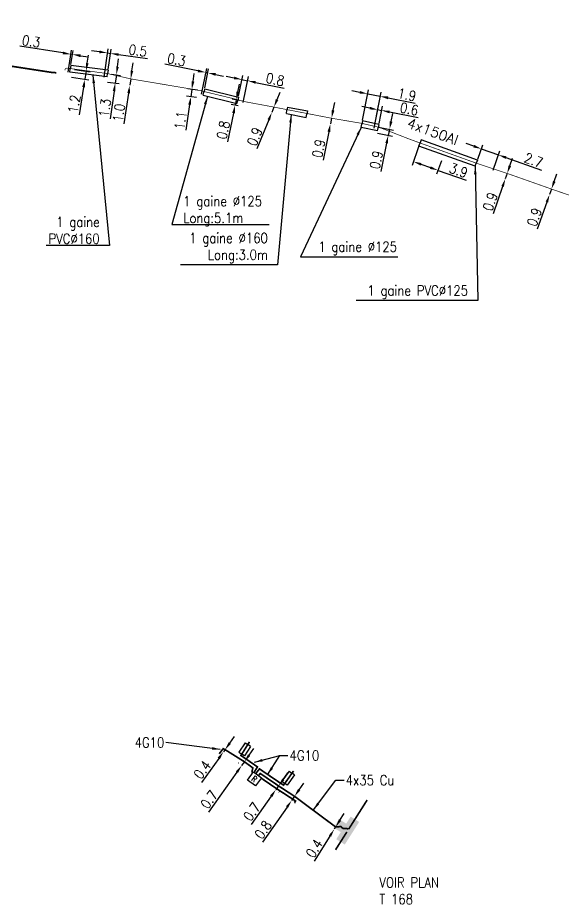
# Model space of a CAD drawing. Header units: millimetres. Extents: x 80993 to 81985, y 144000 to 145002.
# Drawn here: x 81132.6 to 81214.1, y 144440 to 144572.2 of the extents above; entities that cross this region are included whole.
import ezdxf
from ezdxf.enums import TextEntityAlignment as Align

# ---------------------------------------------------------------- set-up
doc = ezdxf.new("R2010")
doc.units = ezdxf.units.MM
doc.header["$PDMODE"] = 34
doc.linetypes.add('B_ST_AL', pattern=[2000, 1000, 1000])
doc.linetypes.add('B_ST_CU', pattern=[2000, 1000, 1000])
doc.layers.get('0').update_dxf_attribs({"linetype": 'CONTINUOUS'})
doc.layers.get('Defpoints').update_dxf_attribs({"linetype": 'CONTINUOUS'})
for name, color, linetype in [('B_100', 3, 'CONTINUOUS'), ('B_200', 7, 'CONTINUOUS'), ('B_300', 7, 'CONTINUOUS'), ('B_400', 7, 'CONTINUOUS')]:
    doc.layers.add(name, color=color, linetype=linetype)
doc.styles.add('M_ROMANS', font='ROMANS.shx', dxfattribs={"width": 0.75})
doc.styles.get("Standard").update_dxf_attribs({"font": 'romans.shx', "width": 0.85})
doc.dimstyles.get("Standard").update_dxf_attribs({"dimtxt": 1.5, "dimasz": 1.2, "dimexe": 0.625, "dimexo": 0.625, "dimgap": 0.25, "dimtad": 1, "dimdec": 1, "dimzin": 0, "dimdsep": 46, "dimtxsty": 'Standard', "dimcen": -0.5, "dimadec": 0, "dimazin": 0, "dimtfac": 1, "dimtdec": 1, "dimtmove": 0, "dimatfit": 3, "dimfxl": 0, "dimtolj": 1, "dimtzin": 0, "dimarcsym": 0})

# ---------------------------------------------------------------- blocks, each defined once
blk = doc.blocks.new('*D208')
at = {"layer": 'B_100', "color": 0, "linetype": 'Continuous', "lineweight": -2, "transparency": 16777216}
for p, q in [((81149.69, 144564.28), (81149.87, 144565.47)), ((81149.51, 144563.09), (81149.36, 144562.16)), ((81150.12, 144563), (81150.12, 144563)), ((81149.98, 144562.06), (81149.98, 144562.06)), ((81149.18, 144560.97), (81148.49, 144556.4))]:
    blk.add_line(p, q, dxfattribs=at)
at = {"layer": 'B_100', "color": 0, "linetype": 'Continuous', "transparency": 16777216}
for points in [[(81149.49, 144564.31), (81149.88, 144564.25), (81149.51, 144563.09)], [(81148.99, 144561), (81149.38, 144560.94), (81149.36, 144562.16)]]:
    blk.add_solid(points, dxfattribs=at)
at = {"layer": 'Defpoints', "color": 0, "linetype": 'Continuous', "transparency": 16777216}
for p in [(81149.5, 144563.1), (81149.36, 144562.16), (81149.36, 144562.16)]:
    blk.add_point(p, dxfattribs=at)
at = {"layer": 'B_100', "color": 0, "linetype": 'Continuous', "transparency": 16777216, "insert": (81147.73, 144558.03), "char_height": 1.5, "attachment_point": 5, "rotation": 81.3523}
blk.add_mtext('\\A1;1.0', dxfattribs=at)
blk = doc.blocks.new('*D209')
at = {"layer": 'B_100', "color": 0, "linetype": 'Continuous', "lineweight": -2, "transparency": 16777216}
for p, q in [((81158.8, 144562.71), (81158.97, 144563.9)), ((81159.47, 144561.4), (81158.01, 144561.61)), ((81158.63, 144561.52), (81158.47, 144560.43)), ((81159.31, 144560.31), (81157.85, 144560.52)), ((81158.29, 144559.25), (81157.74, 144555.46))]:
    blk.add_line(p, q, dxfattribs=at)
at = {"layer": 'B_100', "color": 0, "linetype": 'Continuous', "transparency": 16777216}
for points in [[(81158.6, 144562.74), (81159, 144562.68), (81158.63, 144561.52)], [(81158.09, 144559.27), (81158.49, 144559.22), (81158.47, 144560.43)]]:
    blk.add_solid(points, dxfattribs=at)
at = {"layer": 'Defpoints', "color": 0, "linetype": 'Continuous', "transparency": 16777216}
for p in [(81160.09, 144561.31), (81158.47, 144560.43), (81159.93, 144560.22)]:
    blk.add_point(p, dxfattribs=at)
at = {"layer": 'B_100', "color": 0, "linetype": 'Continuous', "transparency": 16777216, "insert": (81156.94, 144556.9), "char_height": 1.5, "attachment_point": 5, "rotation": 81.6721}
blk.add_mtext('\\A1;1.1', dxfattribs=at)
blk = doc.blocks.new('*D210')
at = {"layer": 'B_100', "color": 0, "linetype": 'Continuous', "lineweight": -2, "transparency": 16777216}
for p, q in [((81165.48, 144561.13), (81165.72, 144562.3)), ((81165.7, 144559.86), (81164.63, 144560.08)), ((81165.24, 144559.95), (81165.08, 144559.17)), ((81165.54, 144559.07), (81164.47, 144559.29)), ((81164.84, 144557.99), (81163.97, 144553.71))]:
    blk.add_line(p, q, dxfattribs=at)
at = {"layer": 'B_100', "color": 0, "linetype": 'Continuous', "transparency": 16777216}
for points in [[(81165.29, 144561.17), (81165.68, 144561.09), (81165.24, 144559.95)], [(81164.65, 144558.03), (81165.04, 144557.95), (81165.08, 144559.17)]]:
    blk.add_solid(points, dxfattribs=at)
at = {"layer": 'Defpoints', "color": 0, "linetype": 'Continuous', "transparency": 16777216}
for p in [(81166.32, 144559.73), (81165.08, 144559.17), (81166.16, 144558.95)]:
    blk.add_point(p, dxfattribs=at)
at = {"layer": 'B_100', "color": 0, "linetype": 'Continuous', "transparency": 16777216, "insert": (81163.31, 144555.46), "char_height": 1.5, "attachment_point": 5, "rotation": 78.4486}
blk.add_mtext('\\A1;0.8', dxfattribs=at)
blk = doc.blocks.new('*D211')
at = {"layer": 'B_100', "color": 0, "linetype": 'Continuous', "lineweight": -2, "transparency": 16777216}
for p, q in [((81171.34, 144559.99), (81171.79, 144561.1)), ((81170.88, 144558.88), (81170.56, 144558.09)), ((81170.11, 144556.98), (81168.33, 144552.65))]:
    blk.add_line(p, q, dxfattribs=at)
at = {"layer": 'B_100', "color": 0, "linetype": 'Continuous', "transparency": 16777216}
for points in [[(81171.15, 144560.07), (81171.52, 144559.92), (81170.88, 144558.88)], [(81169.92, 144557.06), (81170.29, 144556.9), (81170.56, 144558.09)]]:
    blk.add_solid(points, dxfattribs=at)
at = {"layer": 'Defpoints', "color": 0, "linetype": 'Continuous', "transparency": 16777216}
for p in [(81170.88, 144558.88), (81170.56, 144558.09), (81170.56, 144558.09)]:
    blk.add_point(p, dxfattribs=at)
at = {"layer": 'B_100', "color": 0, "linetype": 'Continuous', "transparency": 16777216, "insert": (81168, 144554.47), "char_height": 1.5, "attachment_point": 5, "rotation": 67.7409}
blk.add_mtext('\\A1;0.9', dxfattribs=at)
blk = doc.blocks.new('*D212')
at = {"layer": 'B_100', "color": 0, "linetype": 'Continuous', "lineweight": -2, "transparency": 16777216}
for p, q in [((81179.71, 144558.4), (81179.95, 144559.57)), ((81179.48, 144557.22), (81179.31, 144556.39)), ((81180.09, 144557.1), (81180.09, 144557.1)), ((81179.92, 144556.26), (81179.93, 144556.26)), ((81179.08, 144555.21), (81178.24, 144550.98))]:
    blk.add_line(p, q, dxfattribs=at)
at = {"layer": 'B_100', "color": 0, "linetype": 'Continuous', "transparency": 16777216}
for points in [[(81179.52, 144558.44), (81179.91, 144558.36), (81179.48, 144557.22)], [(81178.88, 144555.25), (81179.28, 144555.17), (81179.31, 144556.39)]]:
    blk.add_solid(points, dxfattribs=at)
at = {"layer": 'Defpoints', "color": 0, "linetype": 'Continuous', "transparency": 16777216}
for p in [(81179.48, 144557.22), (81179.31, 144556.39), (81179.31, 144556.39)]:
    blk.add_point(p, dxfattribs=at)
at = {"layer": 'B_100', "color": 0, "linetype": 'Continuous', "transparency": 16777216, "insert": (81177.56, 144552.7), "char_height": 1.5, "attachment_point": 5, "rotation": 78.7708}
blk.add_mtext('\\A1;0.9', dxfattribs=at)
blk = doc.blocks.new('*D213')
at = {"layer": 'B_100', "color": 0, "linetype": 'Continuous', "lineweight": -2, "transparency": 16777216}
for p, q in [((81188.37, 144556.73), (81188.61, 144557.91)), ((81186.49, 144555.9), (81188.74, 144555.43)), ((81186.31, 144555.01), (81188.55, 144554.55)), ((81188.12, 144555.56), (81187.94, 144554.67)), ((81187.7, 144553.5), (81186.82, 144549.28))]:
    blk.add_line(p, q, dxfattribs=at)
at = {"layer": 'B_100', "color": 0, "linetype": 'Continuous', "transparency": 16777216}
for points in [[(81188.17, 144556.77), (81188.57, 144556.69), (81188.12, 144555.56)], [(81187.5, 144553.54), (81187.89, 144553.46), (81187.94, 144554.67)]]:
    blk.add_solid(points, dxfattribs=at)
at = {"layer": 'Defpoints', "color": 0, "linetype": 'Continuous', "transparency": 16777216}
for p in [(81185.88, 144556.02), (81185.7, 144555.14), (81187.94, 144554.67)]:
    blk.add_point(p, dxfattribs=at)
at = {"layer": 'B_100', "color": 0, "linetype": 'Continuous', "transparency": 16777216, "insert": (81186.16, 144551.01), "char_height": 1.5, "attachment_point": 5, "rotation": 78.2331}
blk.add_mtext('\\A1;0.9', dxfattribs=at)
blk = doc.blocks.new('*D214')
at = {"layer": 'B_100', "color": 0, "linetype": 'Continuous', "lineweight": -2, "transparency": 16777216}
for p, q in [((81206.09, 144550.12), (81206.48, 144551.25)), ((81205.69, 144548.99), (81205.41, 144548.19)), ((81205.01, 144547.05), (81203.59, 144542.98))]:
    blk.add_line(p, q, dxfattribs=at)
at = {"layer": 'B_100', "color": 0, "linetype": 'Continuous', "transparency": 16777216}
for points in [[(81205.9, 144550.19), (81206.28, 144550.06), (81205.69, 144548.99)], [(81204.83, 144547.12), (81205.2, 144546.99), (81205.41, 144548.19)]]:
    blk.add_solid(points, dxfattribs=at)
at = {"layer": 'Defpoints', "color": 0, "linetype": 'Continuous', "transparency": 16777216}
for p in [(81205.41, 144548.19), (81205.41, 144548.19), (81205.69, 144548.99)]:
    blk.add_point(p, dxfattribs=at)
at = {"layer": 'B_100', "color": 0, "linetype": 'Continuous', "transparency": 16777216, "insert": (81203.16, 144544.78), "char_height": 1.5, "attachment_point": 5, "rotation": 70.7428}
blk.add_mtext('\\A1;0.9', dxfattribs=at)
blk = doc.blocks.new('*D215')
at = {"layer": 'B_100', "color": 0, "linetype": 'Continuous', "lineweight": -2, "transparency": 16777216}
for p, q in [((81212.71, 144547.79), (81213.11, 144548.92)), ((81212.3, 144546.66), (81212.02, 144545.85)), ((81211.61, 144544.72), (81210.16, 144540.66))]:
    blk.add_line(p, q, dxfattribs=at)
at = {"layer": 'B_100', "color": 0, "linetype": 'Continuous', "transparency": 16777216}
for points in [[(81212.52, 144547.85), (81212.9, 144547.72), (81212.3, 144546.66)], [(81211.43, 144544.79), (81211.8, 144544.66), (81212.02, 144545.85)]]:
    blk.add_solid(points, dxfattribs=at)
at = {"layer": 'Defpoints', "color": 0, "linetype": 'Continuous', "transparency": 16777216}
for p in [(81212.3, 144546.66), (81212.02, 144545.85), (81212.02, 144545.85)]:
    blk.add_point(p, dxfattribs=at)
at = {"layer": 'B_100', "color": 0, "linetype": 'Continuous', "transparency": 16777216, "insert": (81209.75, 144542.47), "char_height": 1.5, "attachment_point": 5, "rotation": 70.3516}
blk.add_mtext('\\A1;0.9', dxfattribs=at)
blk = doc.blocks.new('*D444')
at = {"layer": 'B_100', "color": 0, "linetype": 'Continuous', "lineweight": -2, "transparency": 16777216}
for p, q in [((81180.73, 144452.54), (81181.36, 144453.55)), ((81180.09, 144451.52), (81179.88, 144451.18)), ((81179.24, 144450.16), (81176.88, 144446.41))]:
    blk.add_line(p, q, dxfattribs=at)
at = {"layer": 'B_100', "color": 0, "linetype": 'Continuous', "transparency": 16777216}
for points in [[(81180.56, 144452.64), (81180.9, 144452.43), (81180.09, 144451.52)], [(81179.07, 144450.27), (81179.41, 144450.06), (81179.88, 144451.18)]]:
    blk.add_solid(points, dxfattribs=at)
at = {"layer": 'Defpoints', "color": 0, "linetype": 'Continuous', "transparency": 16777216}
for p in [(81180.09, 144451.52), (81179.88, 144451.18), (81179.88, 144451.18)]:
    blk.add_point(p, dxfattribs=at)
at = {"layer": 'B_100', "color": 0, "linetype": 'Continuous', "transparency": 16777216, "insert": (81176.89, 144448.31), "char_height": 1.5, "attachment_point": 5, "rotation": 57.8961}
blk.add_mtext('\\A1;0.4', dxfattribs=at)
blk = doc.blocks.new('*D445')
at = {"layer": 'B_100', "color": 0, "linetype": 'Continuous', "lineweight": -2, "transparency": 16777216}
for p, q in [((81174.63, 144457.07), (81175.32, 144458.06)), ((81173.95, 144456.09), (81173.52, 144455.47)), ((81174.4, 144455.78), (81174.46, 144455.73)), ((81172.83, 144454.49), (81169.18, 144449.24)), ((81173.97, 144455.16), (81174.03, 144455.12))]:
    blk.add_line(p, q, dxfattribs=at)
at = {"layer": 'B_100', "color": 0, "linetype": 'Continuous', "transparency": 16777216}
for points in [[(81174.47, 144457.19), (81174.8, 144456.96), (81173.95, 144456.09)], [(81172.67, 144454.6), (81173, 144454.38), (81173.52, 144455.47)]]:
    blk.add_solid(points, dxfattribs=at)
at = {"layer": 'Defpoints', "color": 0, "linetype": 'Continuous', "transparency": 16777216}
for p in [(81173.46, 144455.52), (81173.52, 144455.47), (81173.88, 144456.13)]:
    blk.add_point(p, dxfattribs=at)
at = {"layer": 'B_100', "color": 0, "linetype": 'Continuous', "transparency": 16777216, "insert": (81169.26, 144451.11), "char_height": 1.5, "attachment_point": 5, "rotation": 55.1707}
blk.add_mtext('\\A1;0.8', dxfattribs=at)
blk = doc.blocks.new('*D446')
at = {"layer": 'B_100', "color": 0, "linetype": 'Continuous', "lineweight": -2, "transparency": 16777216}
for p, q in [((81172.27, 144458.61), (81172.97, 144459.59)), ((81171.57, 144457.64), (81171.16, 144457.07)), ((81171.61, 144456.75), (81171.67, 144456.7)), ((81172.02, 144457.32), (81172.08, 144457.27)), ((81170.46, 144456.09), (81167.47, 144451.91))]:
    blk.add_line(p, q, dxfattribs=at)
at = {"layer": 'B_100', "color": 0, "linetype": 'Continuous', "transparency": 16777216}
for points in [[(81172.1, 144458.73), (81172.43, 144458.5), (81171.57, 144457.64)], [(81170.3, 144456.21), (81170.63, 144455.97), (81171.16, 144457.07)]]:
    blk.add_solid(points, dxfattribs=at)
at = {"layer": 'Defpoints', "color": 0, "linetype": 'Continuous', "transparency": 16777216}
for p in [(81171.1, 144457.11), (81171.51, 144457.68), (81171.57, 144457.64)]:
    blk.add_point(p, dxfattribs=at)
at = {"layer": 'B_100', "color": 0, "linetype": 'Continuous', "transparency": 16777216, "insert": (81167.58, 144453.78), "char_height": 1.5, "attachment_point": 5, "rotation": 54.4173}
blk.add_mtext('\\A1;0.7', dxfattribs=at)
blk = doc.blocks.new('*D447')
at = {"layer": 'B_100', "color": 0, "linetype": 'Continuous', "lineweight": -2, "transparency": 16777216}
for p, q in [((81167.17, 144462.22), (81167.87, 144463.2)), ((81165.6, 144461.01), (81165.55, 144461.04)), ((81166.01, 144461.58), (81165.96, 144461.61)), ((81166.47, 144461.25), (81166.06, 144460.68)), ((81165.36, 144459.7), (81161.1, 144453.73))]:
    blk.add_line(p, q, dxfattribs=at)
at = {"layer": 'B_100', "color": 0, "linetype": 'Continuous', "transparency": 16777216}
for points in [[(81167.01, 144462.34), (81167.33, 144462.1), (81166.47, 144461.25)], [(81165.2, 144459.82), (81165.53, 144459.58), (81166.06, 144460.68)]]:
    blk.add_solid(points, dxfattribs=at)
at = {"layer": 'Defpoints', "color": 0, "linetype": 'Continuous', "transparency": 16777216}
for p in [(81166.11, 144460.64), (81166.47, 144461.25), (81166.51, 144461.21)]:
    blk.add_point(p, dxfattribs=at)
at = {"layer": 'B_100', "color": 0, "linetype": 'Continuous', "transparency": 16777216, "insert": (81161.21, 144455.61), "char_height": 1.5, "attachment_point": 5, "rotation": 54.4173}
blk.add_mtext('\\A1;0.7', dxfattribs=at)
blk = doc.blocks.new('*D448')
at = {"layer": 'B_100', "color": 0, "linetype": 'Continuous', "lineweight": -2, "transparency": 16777216}
for p, q in [((81164.28, 144464.02), (81164.98, 144464.99)), ((81163.58, 144463.05), (81163.34, 144462.72)), ((81162.64, 144461.75), (81160.05, 144458.15))]:
    blk.add_line(p, q, dxfattribs=at)
at = {"layer": 'B_100', "color": 0, "linetype": 'Continuous', "transparency": 16777216}
for points in [[(81164.12, 144464.14), (81164.44, 144463.9), (81163.58, 144463.05)], [(81162.48, 144461.86), (81162.81, 144461.63), (81163.34, 144462.72)]]:
    blk.add_solid(points, dxfattribs=at)
at = {"layer": 'Defpoints', "color": 0, "linetype": 'Continuous', "transparency": 16777216}
for p in [(81163.34, 144462.72), (81163.34, 144462.72), (81163.58, 144463.05)]:
    blk.add_point(p, dxfattribs=at)
at = {"layer": 'B_100', "color": 0, "linetype": 'Continuous', "transparency": 16777216, "insert": (81160.19, 144460.05), "char_height": 1.5, "attachment_point": 5, "rotation": 54.2655}
blk.add_mtext('\\A1;0.4', dxfattribs=at)
blk = doc.blocks.new('B_200_01')
at = {"color": 0, "linetype": 'Continuous', "flags": 128}
blk.add_lwpolyline([(-0.75, -0.75), (-0.75, 0.75), (0.75, 0.75), (0.75, -0.75)], close=True, dxfattribs=at)
at = {"color": 0, "linetype": 'Continuous', "style": 'M_ROMANS', "width": 0.75}
blk.add_text('R', height=0.9, dxfattribs=at).set_placement((0, 0), align=Align.MIDDLE)
at = {"color": 0, "linetype": 'Continuous', "style": 'M_ROMANS', "width": 0.75, "flags": 3}
for tag, p in [('DEF_LEG', (0, -5)), ('DEF_COUP', (0, -7.5)), ('DEF_TYPE', (0, -10))]:
    blk.add_attdef(tag, text='', height=1.2, dxfattribs=at).set_placement(p, align=Align.MIDDLE)
blk = doc.blocks.new('B_300_02')
at = {"color": 0, "linetype": 'Continuous'}
for points in [[(-0.75, 2), (0.75, 2), (-0.75, 0.75), (0.75, 0.75)], [(-2, 0.75), (-2, -0.75), (2, 0.75), (2, -0.75)]]:
    blk.add_solid(points, dxfattribs=at)
at = {"color": 0, "linetype": 'Continuous', "style": 'M_ROMANS', "width": 0.75, "flags": 3}
for tag, p in [('DEF_LEG', (0, -5)), ('DEF_COUP', (0, -7.5)), ('DEF_TYPE', (0, -10))]:
    blk.add_attdef(tag, text='', height=1.2, dxfattribs=at).set_placement(p, align=Align.MIDDLE)
blk = doc.blocks.new('*D658')
at = {"layer": 'B_400', "color": 0, "linetype": 'Continuous', "lineweight": -2, "transparency": 16777216}
for p, q in [((81159.54, 144564.29), (81154.59, 144565.29)), ((81160.06, 144560.83), (81160.84, 144564.66)), ((81160.54, 144561.74), (81161.13, 144564.6)), ((81161, 144563.99), (81160.71, 144564.05)), ((81162.18, 144563.75), (81163.35, 144563.51))]:
    blk.add_line(p, q, dxfattribs=at)
at = {"layer": 'B_400', "color": 0, "linetype": 'Continuous', "transparency": 16777216}
for points in [[(81159.58, 144564.48), (81159.5, 144564.09), (81160.71, 144564.05)], [(81162.22, 144563.94), (81162.14, 144563.55), (81161, 144563.99)]]:
    blk.add_solid(points, dxfattribs=at)
at = {"layer": 'Defpoints', "color": 0, "linetype": 'Continuous', "transparency": 16777216}
for p in [(81160.71, 144564.05), (81160.42, 144561.13), (81159.93, 144560.22)]:
    blk.add_point(p, dxfattribs=at)
at = {"layer": 'B_400', "color": 0, "linetype": 'Continuous', "transparency": 16777216, "insert": (81156.34, 144565.96), "char_height": 1.5, "attachment_point": 5, "rotation": 348.4791}
blk.add_mtext('\\A1;0.3', dxfattribs=at)
blk = doc.blocks.new('*D659')
at = {"layer": 'B_400', "color": 0, "linetype": 'Continuous', "lineweight": -2, "transparency": 16777216}
for p, q in [((81164.94, 144563.22), (81163.76, 144563.46)), ((81165.61, 144560.5), (81166.24, 144563.6)), ((81166.11, 144562.98), (81166.94, 144562.81)), ((81166.28, 144559.56), (81167.07, 144563.43)), ((81168.12, 144562.57), (81172.4, 144561.7))]:
    blk.add_line(p, q, dxfattribs=at)
at = {"layer": 'B_400', "color": 0, "linetype": 'Continuous', "transparency": 16777216}
for points in [[(81164.98, 144563.42), (81164.9, 144563.03), (81166.11, 144562.98)], [(81168.16, 144562.77), (81168.08, 144562.38), (81166.94, 144562.81)]]:
    blk.add_solid(points, dxfattribs=at)
at = {"layer": 'Defpoints', "color": 0, "linetype": 'Continuous', "transparency": 16777216}
for p in [(81166.94, 144562.81), (81165.48, 144559.89), (81166.16, 144558.95)]:
    blk.add_point(p, dxfattribs=at)
at = {"layer": 'B_400', "color": 0, "linetype": 'Continuous', "transparency": 16777216, "insert": (81171.05, 144563), "char_height": 1.5, "attachment_point": 5, "rotation": 348.4791}
blk.add_mtext('\\A1;0.8', dxfattribs=at)
blk = doc.blocks.new('*D660')
at = {"layer": 'B_400', "color": 0, "linetype": 'Continuous', "lineweight": -2, "transparency": 16777216}
for p, q in [((81183.7, 144561.08), (81182.52, 144561.31)), ((81184.11, 144556.95), (81184.99, 144561.47)), ((81185.82, 144555.76), (81186.86, 144561.1)), ((81184.87, 144560.85), (81186.74, 144560.49)), ((81187.92, 144560.26), (81191.97, 144559.47))]:
    blk.add_line(p, q, dxfattribs=at)
at = {"layer": 'B_400', "color": 0, "linetype": 'Continuous', "transparency": 16777216}
for points in [[(81183.73, 144561.28), (81183.66, 144560.89), (81184.87, 144560.85)], [(81187.96, 144560.46), (81187.88, 144560.06), (81186.74, 144560.49)]]:
    blk.add_solid(points, dxfattribs=at)
at = {"layer": 'Defpoints', "color": 0, "linetype": 'Continuous', "transparency": 16777216}
for p in [(81186.74, 144560.49), (81184, 144556.34), (81185.7, 144555.14)]:
    blk.add_point(p, dxfattribs=at)
at = {"layer": 'B_400', "color": 0, "linetype": 'Continuous', "transparency": 16777216, "insert": (81190.73, 144560.73), "char_height": 1.5, "attachment_point": 5, "rotation": 348.9773}
blk.add_mtext('\\A1;1.9', dxfattribs=at)
blk = doc.blocks.new('*D661')
at = {"layer": 'B_400', "color": 0, "linetype": 'Continuous', "lineweight": -2, "transparency": 16777216}
for p, q in [((81185.18, 144558.73), (81184, 144558.96)), ((81185.82, 144555.76), (81186.47, 144559.11)), ((81186.35, 144558.5), (81186.94, 144558.39)), ((81186.56, 144556.42), (81187.06, 144559)), ((81188.12, 144558.16), (81192.42, 144557.32))]:
    blk.add_line(p, q, dxfattribs=at)
at = {"layer": 'B_400', "color": 0, "linetype": 'Continuous', "transparency": 16777216}
for points in [[(81185.21, 144558.93), (81185.14, 144558.53), (81186.35, 144558.5)], [(81188.16, 144558.35), (81188.08, 144557.96), (81186.94, 144558.39)]]:
    blk.add_solid(points, dxfattribs=at)
at = {"layer": 'Defpoints', "color": 0, "linetype": 'Continuous', "transparency": 16777216}
for p in [(81186.35, 144558.5), (81186.44, 144555.8), (81185.7, 144555.14)]:
    blk.add_point(p, dxfattribs=at)
at = {"layer": 'B_400', "color": 0, "linetype": 'Continuous', "transparency": 16777216, "insert": (81191.06, 144558.6), "char_height": 1.5, "attachment_point": 5, "rotation": 348.9773}
blk.add_mtext('\\A1;0.6', dxfattribs=at)
blk = doc.blocks.new('*D662')
at = {"layer": 'B_400', "color": 0, "linetype": 'Continuous', "lineweight": -2, "transparency": 16777216}
for p, q in [((81192.47, 144552.94), (81191.49, 144550.16)), ((81195.87, 144550.89), (81195.16, 144548.86)), ((81192.82, 144550.35), (81194.24, 144549.85)), ((81195.37, 144549.45), (81199.56, 144547.97))]:
    blk.add_line(p, q, dxfattribs=at)
at = {"layer": 'B_400', "color": 0, "linetype": 'Continuous', "transparency": 16777216}
for points in [[(81192.89, 144550.54), (81192.76, 144550.16), (81191.69, 144550.75)], [(81194.3, 144550.04), (81194.17, 144549.66), (81195.37, 144549.45)]]:
    blk.add_solid(points, dxfattribs=at)
at = {"layer": 'Defpoints', "color": 0, "linetype": 'Continuous', "transparency": 16777216}
for p in [(81192.68, 144553.53), (81196.08, 144551.48), (81195.37, 144549.45)]:
    blk.add_point(p, dxfattribs=at)
at = {"layer": 'B_400', "color": 0, "linetype": 'Continuous', "transparency": 16777216, "insert": (81198.43, 144549.43), "char_height": 1.5, "attachment_point": 5, "rotation": 340.5662}
blk.add_mtext('\\A1;3.9', dxfattribs=at)
blk = doc.blocks.new('*D663')
at = {"layer": 'B_400', "color": 0, "linetype": 'Continuous', "lineweight": -2, "transparency": 16777216}
for p, q in [((81200.7, 144553.05), (81199.57, 144553.45)), ((81201.29, 144551.11), (81202.04, 144553.24)), ((81201.83, 144552.65), (81204.38, 144551.75)), ((81203.58, 144549.49), (81204.59, 144552.34)), ((81205.51, 144551.35), (81210.79, 144549.49))]:
    blk.add_line(p, q, dxfattribs=at)
at = {"layer": 'B_400', "color": 0, "linetype": 'Continuous', "transparency": 16777216}
for points in [[(81200.77, 144553.24), (81200.64, 144552.86), (81201.83, 144552.65)], [(81205.58, 144551.54), (81205.44, 144551.16), (81204.38, 144551.75)]]:
    blk.add_solid(points, dxfattribs=at)
at = {"layer": 'Defpoints', "color": 0, "linetype": 'Continuous', "transparency": 16777216}
for p in [(81204.38, 144551.75), (81201.08, 144550.52), (81203.38, 144548.9)]:
    blk.add_point(p, dxfattribs=at)
at = {"layer": 'B_400', "color": 0, "linetype": 'Continuous', "transparency": 16777216, "insert": (81209.63, 144550.96), "char_height": 1.5, "attachment_point": 5, "rotation": 340.5645}
blk.add_mtext('\\A1;2.7', dxfattribs=at)
blk = doc.blocks.new('*D664')
at = {"layer": 'B_400', "color": 0, "linetype": 'Continuous', "lineweight": -2, "transparency": 16777216}
for p, q in [((81143.02, 144565.42), (81143.2, 144566.61)), ((81141.1, 144564.5), (81143.45, 144564.14)), ((81142.83, 144564.23), (81142.65, 144563.05)), ((81140.67, 144563.36), (81143.26, 144562.95)), ((81142.46, 144561.86), (81141.82, 144557.72))]:
    blk.add_line(p, q, dxfattribs=at)
at = {"layer": 'B_400', "color": 0, "linetype": 'Continuous', "transparency": 16777216}
for points in [[(81142.82, 144565.45), (81143.21, 144565.39), (81142.83, 144564.23)], [(81142.26, 144561.89), (81142.66, 144561.83), (81142.65, 144563.05)]]:
    blk.add_solid(points, dxfattribs=at)
at = {"layer": 'Defpoints', "color": 0, "linetype": 'Continuous', "transparency": 16777216}
for p in [(81140.49, 144564.6), (81140.06, 144563.45), (81142.65, 144563.05)]:
    blk.add_point(p, dxfattribs=at)
at = {"layer": 'B_400', "color": 0, "linetype": 'Continuous', "transparency": 16777216, "insert": (81141.06, 144559.35), "char_height": 1.5, "attachment_point": 5, "rotation": 81.1563}
blk.add_mtext('\\A1;1.2', dxfattribs=at)
blk = doc.blocks.new('*D665')
at = {"layer": 'B_400', "color": 0, "linetype": 'Continuous', "lineweight": -2, "transparency": 16777216}
for p, q in [((81139.38, 144566.95), (81132.93, 144567.95)), ((81140.15, 144564.07), (81140.67, 144567.38)), ((81140.82, 144566.73), (81140.57, 144566.76)), ((81140.58, 144565.22), (81140.91, 144567.34)), ((81142, 144566.54), (81143.19, 144566.36))]:
    blk.add_line(p, q, dxfattribs=at)
at = {"layer": 'B_400', "color": 0, "linetype": 'Continuous', "transparency": 16777216}
for points in [[(81139.42, 144567.15), (81139.35, 144566.75), (81140.57, 144566.76)], [(81142.03, 144566.74), (81141.97, 144566.34), (81140.82, 144566.73)]]:
    blk.add_solid(points, dxfattribs=at)
at = {"layer": 'Defpoints', "color": 0, "linetype": 'Continuous', "transparency": 16777216}
for p in [(81140.57, 144566.76), (81140.49, 144564.6), (81140.05, 144563.45)]:
    blk.add_point(p, dxfattribs=at)
at = {"layer": 'B_400', "color": 0, "linetype": 'Continuous', "transparency": 16777216, "insert": (81134.65, 144568.7), "char_height": 1.5, "attachment_point": 5, "rotation": 351.1563}
blk.add_mtext('\\A1;0.3', dxfattribs=at)
blk = doc.blocks.new('*D666')
at = {"layer": 'B_400', "color": 0, "linetype": 'Continuous', "lineweight": -2, "transparency": 16777216}
for p, q in [((81147.52, 144564.89), (81147.69, 144566.08)), ((81146.68, 144563.8), (81147.97, 144563.61)), ((81147.36, 144563.7), (81147.18, 144562.46)), ((81146.06, 144562.62), (81147.8, 144562.38)), ((81147.01, 144561.27), (81146.43, 144557.13))]:
    blk.add_line(p, q, dxfattribs=at)
at = {"layer": 'B_400', "color": 0, "linetype": 'Continuous', "transparency": 16777216}
for points in [[(81147.33, 144564.92), (81147.72, 144564.86), (81147.36, 144563.7)], [(81146.82, 144561.3), (81147.21, 144561.25), (81147.18, 144562.46)]]:
    blk.add_solid(points, dxfattribs=at)
at = {"layer": 'Defpoints', "color": 0, "linetype": 'Continuous', "transparency": 16777216}
for p in [(81146.06, 144563.88), (81145.44, 144562.71), (81147.18, 144562.46)]:
    blk.add_point(p, dxfattribs=at)
at = {"layer": 'B_400', "color": 0, "linetype": 'Continuous', "transparency": 16777216, "insert": (81145.65, 144558.75), "char_height": 1.5, "attachment_point": 5, "rotation": 81.9745}
blk.add_mtext('\\A1;1.3', dxfattribs=at)
blk = doc.blocks.new('*D667')
at = {"layer": 'B_400', "color": 0, "linetype": 'Continuous', "lineweight": -2, "transparency": 16777216}
for p, q in [((81144.85, 144567.11), (81143.66, 144567.28)), ((81145.53, 144563.33), (81146.13, 144567.57)), ((81146.04, 144566.95), (81146.49, 144566.88)), ((81146.15, 144564.5), (81146.57, 144567.5)), ((81147.67, 144566.72), (81152, 144566.11))]:
    blk.add_line(p, q, dxfattribs=at)
at = {"layer": 'B_400', "color": 0, "linetype": 'Continuous', "transparency": 16777216}
for points in [[(81144.88, 144567.31), (81144.82, 144566.92), (81146.04, 144566.95)], [(81147.7, 144566.91), (81147.65, 144566.52), (81146.49, 144566.88)]]:
    blk.add_solid(points, dxfattribs=at)
at = {"layer": 'Defpoints', "color": 0, "linetype": 'Continuous', "transparency": 16777216}
for p in [(81146.04, 144566.95), (81146.06, 144563.88), (81145.44, 144562.71)]:
    blk.add_point(p, dxfattribs=at)
at = {"layer": 'B_400', "color": 0, "linetype": 'Continuous', "transparency": 16777216, "insert": (81150.57, 144567.32), "char_height": 1.5, "attachment_point": 5, "rotation": 351.9745}
blk.add_mtext('\\A1;0.5', dxfattribs=at)

msp = doc.modelspace()

# ---------------------------------------------------------------- linework, layer by layer
at = {"layer": 'B_100', "color": 7}
for p, q in [((81166.57, 144464.08), (81165.65, 144462.67)), ((81167.4, 144463.54), (81166.49, 144462.13)), ((81166.57, 144464.08), (81166.99, 144463.81)), ((81167.4, 144463.54), (81166.99, 144463.81)), ((81165.65, 144462.67), (81166.07, 144462.4)), ((81166.49, 144462.13), (81166.07, 144462.4)), ((81173.15, 144459.86), (81172.06, 144458.35)), ((81173.96, 144459.27), (81172.87, 144457.76)), ((81173.15, 144459.86), (81173.56, 144459.56)), ((81173.96, 144459.27), (81173.56, 144459.56)), ((81172.06, 144458.35), (81172.47, 144458.06)), ((81172.87, 144457.76), (81172.47, 144458.06))]:
    msp.add_line(p, q, dxfattribs=at)
at = {"layer": 'B_100', "linetype": 'B_ST_AL', "flags": 128}
for points, const_width in [([(81076.05, 144568.61), (81079.16, 144570.34, -0.080347), (81079.31, 144570.4), (81082.72, 144571.81), (81089.97, 144572.08), (81093.41, 144571.52), (81100.03, 144570.79), (81112.36, 144569.68), (81119.22, 144568.85), (81126.18, 144567.8), (81126.18, 144567.8), (81126.18, 144567.8), (81127.31, 144565.65), (81137.87, 144564.03), (81138.42, 144564.01)], 0.25), ([(81139.67, 144564.35), (81139.69, 144564.52), (81139.83, 144564.66), (81139.97, 144564.7), (81146.03, 144563.88), (81149.51, 144563.09), (81160.09, 144561.31), (81160.43, 144561.21), (81165.5, 144559.98), (81166.32, 144559.73), (81170.89, 144558.88), (81179.47, 144557.22), (81184.02, 144556.45), (81185.88, 144556.02), (81186.59, 144555.86), (81191.22, 144554.06), (81192.68, 144553.53), (81192.68, 144553.53), (81201.08, 144550.52), (81205.69, 144548.99), (81212.3, 144546.66), (81212.3, 144546.66), (81218.93, 144544.37), (81225.76, 144541.95), (81230.16, 144540.34), (81231.84, 144539.7), (81238.37, 144536.89), (81238.37, 144536.89), (81239.08, 144536.48), (81239.08, 144536.48), (81239.08, 144536.48, -0.081973), (81239.51, 144536.19, -0.630468), (81239.32, 144535.74, -0.065503), (81237.4, 144536.41, 0.399068), (81236.05, 144536.1), (81234.58, 144533.48), (81234.58, 144533.48), (81233.73, 144531.74), (81233.73, 144531.74), (81233.73, 144531.74), (81233.32, 144529.63), (81233.32, 144529.63), (81232.64, 144528.22), (81231.64, 144526.17, 0.137281), (81231.49, 144525.02, 0.286062), (81231.78, 144524.7, 0.286062)], 0.1)]:
    msp.add_lwpolyline(points, format="xyb", dxfattribs=dict(at, const_width=const_width))
at = {"layer": 'B_100', "linetype": 'B_ST_CU', "const_width": 0.25, "flags": 128}
for points in [[(81167.58, 144459.64), (81167.73, 144460.33), (81166.47, 144461.25), (81163.58, 144463.05), (81163.3, 144463.19), (81162.71, 144462.43)], [(81167.92, 144459.66), (81168.42, 144460.48), (81165.95, 144462.18), (81167.23, 144464.21)], [(81173.8, 144459.86), (81172.32, 144457.76), (81171.85, 144458.05), (81168.72, 144460.18), (81168.18, 144459.49)], [(81168.93, 144458.83), (81171.29, 144457.22), (81173.66, 144455.68), (81174.1, 144455.39), (81173.93, 144455.18)], [(81182.03, 144451.19), (81184.79, 144455.54)], [(81180.07, 144448.11), (81181.76, 144450.77)]]:
    msp.add_lwpolyline(points, dxfattribs=at)
at = {"layer": 'B_100', "linetype": 'B_ST_CU', "flags": 128}
msp.add_lwpolyline([(81181.97, 144451.26, 0.25, 0.25, 0), (81181.21, 144451.28, 0.25, 0.25, 0), (81180.85, 144451.58, 0.25, 0.25, 0), (81180.09, 144451.52, 0.25, 0.25, 0), (81173.95, 144456.09, 0.25, 0.25, 0), (81171.57, 144457.64, 0.25, 0.25, 0), (81168.83, 144459.5, 0.25, 0.25, 0), (81168.57, 144459.18, 0, 0, 0)], format="xyseb", dxfattribs=at)
at = {"layer": 'B_400', "color": 7}
for p, q in [((81140.55, 144565.1), (81140.49, 144564.6)), ((81146.13, 144564.38), (81140.55, 144565.1)), ((81140.42, 144564.1), (81140.49, 144564.6)), ((81146, 144563.39), (81140.42, 144564.1)), ((81146, 144563.39), (81146.06, 144563.88)), ((81146.13, 144564.38), (81146.06, 144563.88)), ((81160.3, 144560.64), (81160.42, 144561.13)), ((81160.54, 144561.61), (81160.42, 144561.13)), ((81160.54, 144561.61), (81165.6, 144560.37)), ((81160.3, 144560.64), (81165.36, 144559.4)), ((81165.36, 144559.4), (81165.48, 144559.89)), ((81165.6, 144560.37), (81165.48, 144559.89)), ((81183.89, 144555.85), (81184, 144556.34)), ((81186.33, 144555.32), (81183.89, 144555.85)), ((81184.1, 144556.83), (81184, 144556.34)), ((81186.55, 144556.29), (81184.1, 144556.83)), ((81186.33, 144555.32), (81186.44, 144555.8)), ((81186.55, 144556.29), (81186.44, 144555.8)), ((81192.51, 144553.06), (81192.68, 144553.53)), ((81200.92, 144550.05), (81192.51, 144553.06)), ((81192.84, 144554), (81192.68, 144553.53)), ((81201.25, 144550.99), (81192.84, 144554)), ((81200.92, 144550.05), (81201.08, 144550.52)), ((81201.25, 144550.99), (81201.08, 144550.52))]:
    msp.add_line(p, q, dxfattribs=at)
at = {"layer": 'B_400', "color": 7, "linetype": 'CONTINUOUS'}
for p, q in [((81172.73, 144557.91), (81172.82, 144558.4)), ((81172.92, 144558.89), (81172.82, 144558.4)), ((81172.92, 144558.89), (81175.87, 144558.31)), ((81172.73, 144557.91), (81175.68, 144557.32)), ((81175.68, 144557.32), (81175.77, 144557.81)), ((81175.87, 144558.31), (81175.77, 144557.81))]:
    msp.add_line(p, q, dxfattribs=at)

# ---------------------------------------------------------------- block references
at = {"layer": 'B_200', "rotation": 323.7571957214287}
msp.add_blockref('B_200_01', (81167.97, 144458.68), dxfattribs=at)
at = {"layer": 'B_300', "rotation": 57.5280613895837}
msp.add_blockref('B_300_02', (81181.89, 144450.98), dxfattribs=at)

# ---------------------------------------------------------------- texts
at = {"layer": 'B_100', "linetype": 'Continuous'}
msp.add_text('4x150Al', height=1.5, rotation=339.8624, dxfattribs=at).set_placement((81194.59, 144555.24), align=Align.MIDDLE)
at = {"layer": 'B_100', "linetype": 'Continuous', "char_height": 1.5}
for s, insert, attachment_point in [('4G10', (81154.51, 144463.37), 9), ('4G10', (81173.21, 144462.92), 1), ('4x35 Cu', (81181.59, 144459.25), 1)]:
    msp.add_mtext(s, dxfattribs=dict(at, insert=insert, attachment_point=attachment_point))
at = {"layer": 'B_100', "linetype": 'Continuous', "insert": (81186.61, 144443.99), "char_height": 1.5, "width": 11.4817, "attachment_point": 1}
msp.add_mtext('VOIR PLAN\\PT 168', dxfattribs=at)
at = {"layer": 'B_400', "linetype": 'Continuous', "char_height": 1.5}
for s, insert, attachment_point in [('1 gaine %%C125\\PLong:5.1m', (81157.35, 144541.1), 7), ('1 gaine\\PPVC%%C160', (81144.88, 144538.5), 9), ('1 gaine %%C160\\PLong:3.0m', (81169.97, 144535.61), 9), ('1 gaine %%C125', (81177.5, 144536.81), 7), ('1 gaine PVC%%C125', (81199.85, 144530.28), 9)]:
    msp.add_mtext(s, dxfattribs=dict(at, insert=insert, attachment_point=attachment_point))

# ---------------------------------------------------------------- dimensions: what is measured, and where the dimension line sits
at = {"layer": 'B_100', "linetype": 'Continuous'}
for base, p1, p2, angle, picture, middle, dimtype in [((81149.36, 144562.16), (81149.5, 144563.1), (81149.36, 144562.16), 261.3523, '*D208', (81148.71, 144557.88), 161), ((81158.47, 144560.43), (81160.09, 144561.31), (81159.93, 144560.22), 261.6721, '*D209', (81157.93, 144556.76), 161), ((81165.08, 144559.17), (81166.32, 144559.73), (81166.16, 144558.95), 258.4486, '*D210', (81164.29, 144555.26), 161), ((81170.56, 144558.09), (81170.88, 144558.88), (81170.56, 144558.09), 247.7409, '*D211', (81168.92, 144554.09), 161), ((81187.94, 144554.67), (81185.88, 144556.02), (81185.7, 144555.14), 258.2331, '*D213', (81187.13, 144550.8), 161), ((81163.34, 144462.72), (81163.58, 144463.05), (81163.34, 144462.72), 54.2655, '*D448', (81161, 144459.46), 160), ((81166.47, 144461.25), (81166.11, 144460.64), (81166.51, 144461.21), 234.4173, '*D447', (81162.02, 144455.02), 160), ((81171.57, 144457.64), (81171.1, 144457.11), (81171.51, 144457.68), 234.4173, '*D446', (81168.39, 144453.2), 160), ((81173.52, 144455.47), (81173.88, 144456.13), (81173.46, 144455.52), 55.1707, '*D445', (81170.09, 144450.54), 160), ((81179.88, 144451.18), (81180.09, 144451.52), (81179.88, 144451.18), 57.8961, '*D444', (81177.74, 144447.78), 160)]:
    dim = msp.add_linear_dim(base=base, p1=p1, p2=p2, angle=angle, dimstyle='Standard', dxfattribs=at)
    dim.commit()
    dim.dimension.update_dxf_attribs({"geometry": picture, "text_midpoint": middle, "dimtype": dimtype})
for p1, p2, distance, picture, middle in [((81179.4766, 144557.2198), (81179.3111, 144556.3861), 0.0035, '*D212', (81177.5634, 144552.7005)), ((81205.69, 144548.99), (81205.41, 144548.19), 0, '*D214', (81203.16, 144544.78)), ((81212.3, 144546.66), (81212.02, 144545.85), 0, '*D215', (81209.75, 144542.47))]:
    dim = msp.add_aligned_dim(p1=p1, p2=p2, distance=distance, dimstyle='Standard', dxfattribs=at)
    dim.commit()
    dim.dimension.update_dxf_attribs({"geometry": picture, "text_midpoint": middle})
at = {"layer": 'B_400', "linetype": 'Continuous'}
for base, p1, p2, angle, picture, middle in [((81140.5703, 144566.7642), (81140.4865, 144564.5993), (81140.055, 144563.452), 351.1563, '*D665', (81134.493, 144567.7098)), ((81146.04, 144566.95), (81146.06, 144563.88), (81145.44, 144562.71), 351.9745, '*D667', (81150.43, 144566.33)), ((81142.65, 144563.05), (81140.49, 144564.6), (81140.05, 144563.45), 81.1563, '*D664', (81142.05, 144559.2)), ((81160.71, 144564.05), (81160.42, 144561.13), (81159.93, 144560.22), 348.4791, '*D658', (81156.14, 144564.98)), ((81147.1811, 144562.4629), (81146.0631, 144563.8829), (81145.443, 144562.708), 81.9745, '*D666', (81146.6373, 144558.6064)), ((81166.9447, 144562.814), (81165.4814, 144559.8875), (81166.1571, 144558.9498), 168.4791, '*D659', (81170.8501, 144562.018)), ((81186.74, 144560.49), (81184, 144556.34), (81185.7, 144555.14), 168.9773, '*D660', (81190.53, 144559.75)), ((81186.35, 144558.5), (81186.44, 144555.8), (81185.7, 144555.14), 348.9773, '*D661', (81190.87, 144557.62)), ((81195.37, 144549.45), (81192.68, 144553.53), (81196.08, 144551.48), 160.5662, '*D662', (81198.1, 144548.49)), ((81204.38, 144551.75), (81201.08, 144550.52), (81203.38, 144548.9), 160.5645, '*D663', (81209.29, 144550.02))]:
    dim = msp.add_linear_dim(base=base, p1=p1, p2=p2, angle=angle, dimstyle='Standard', dxfattribs=at)
    dim.commit()
    dim.dimension.update_dxf_attribs({"geometry": picture, "text_midpoint": middle, "dimtype": 160})

# ---------------------------------------------------------------- leaders
at = {"layer": 'B_100', "linetype": 'Continuous', "annotation_type": 0, "has_hookline": 1}
for points, hookline_direction, text_width in [([(81162.84, 144463.09), (81154.76, 144464.12)], 1, 4.55), ([(81169.92, 144459.31), (81171.76, 144462.17), (81172.96, 144462.17)], 0, 4.55), ([(81176.76, 144454.07), (81180.14, 144458.5), (81181.34, 144458.5)], 0, 7.95)]:
    msp.add_leader(points, dimstyle='Standard', override={"dimgap": 0.25, "dimtad": 0}, dxfattribs=dict(at, hookline_direction=hookline_direction, text_width=text_width))
at = {"layer": 'B_100', "linetype": 'Continuous'}
msp.add_leader([(81168, 144461.17), (81171.76, 144462.17)], dimstyle='Standard', override={"dimgap": 0.25, "dimtad": 0}, dxfattribs=at)
at = {"layer": 'B_400', "linetype": 'Continuous', "annotation_type": 0, "has_hookline": 1}
for points, hookline_direction, text_width in [([(81143.87, 144563.66), (81146.33, 144538.25), (81145.13, 144538.25)], 1, 8.01), ([(81160.95, 144560.48), (81155.65, 144541.38), (81156.85, 144541.38)], 0, 13.05), ([(81173.46, 144557.77), (81171.42, 144535.36), (81170.22, 144535.36)], 1, 13.05), ([(81183.89, 144555.85), (81174.85, 144536.56), (81176.05, 144536.56)], 0, 13.05), ([(81200.91, 144550.05), (81201.3, 144530.03), (81200.1, 144530.03)], 1, 16.7)]:
    msp.add_leader(points, dimstyle='Standard', dxfattribs=dict(at, hookline_direction=hookline_direction, text_width=text_width))

doc.saveas('drawing.dxf')
